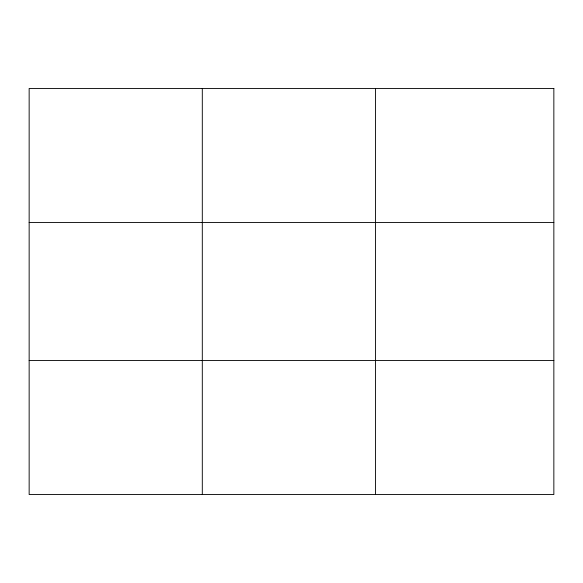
<?xml version="1.0" encoding="UTF-8"?>
<svg xmlns="http://www.w3.org/2000/svg" width="583" height="583" viewBox="0 0 583 583"><rect width="100%" height="100%" fill="white"/><g stroke="black" fill="none" stroke-linecap="round" stroke-linejoin="round"><path stroke-width="0.87" d="M202.301 494.53L202.301 88.47M375.452 494.53L375.452 88.47M29.15 222.473L553.85 222.473M29.15 360.527L553.85 360.527M553.85 88.47L553.85 494.53L29.15 494.53L29.15 88.47L553.85 88.47"/></g></svg>
